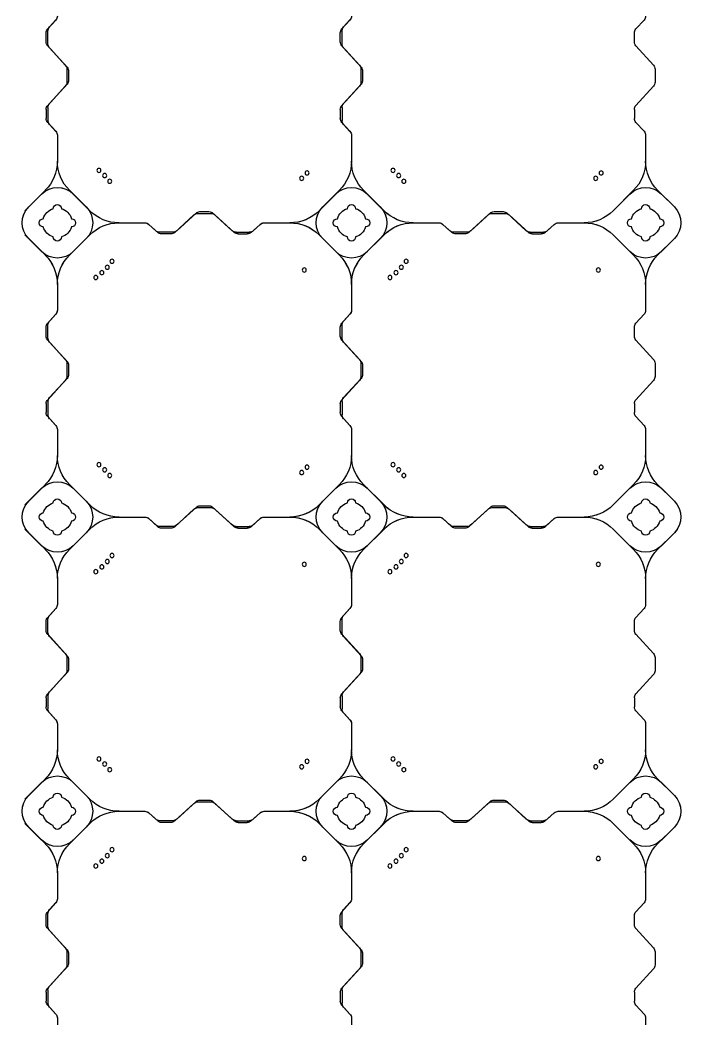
# Model space of a CAD drawing. Header units: millimetres. Extents: x -1612139 to -1260738, y 1141106 to 1536160.
# Drawn here: x -1325991 to -1324864, y 1185225 to 1186921 of the extents above; entities that cross this region are included whole.
import ezdxf

# ---------------------------------------------------------------- set-up
doc = ezdxf.new("R2010")
doc.units = ezdxf.units.MM
doc.header["$LTSCALE"] = 10
doc.layers.get('0').update_dxf_attribs({"linetype": 'CONTINUOUS'})
doc.layers.add('W-FLOAT_BOWL浮筒', color=253, linetype='CONTINUOUS')

# ---------------------------------------------------------------- blocks, each defined once
blk = doc.blocks.new('蓝色')
at = {"layer": 'W-FLOAT_BOWL浮筒', "color": 5}
for p, q in [((20006.3, -148.4), (20006.3, -104.2)), ((20506.3, -148.4), (20506.3, -104.2)), ((21006.3, -148.4), (21006.3, -104.2)), ((19989.9, -170.3), (20003.7, -155.1)), ((19992.9, -166.8), (20003.7, -154.9)), ((20489.9, -170.3), (20503.7, -155.1)), ((20492.9, -166.8), (20503.7, -154.9)), ((20989.9, -170.3), (21003.7, -155.1)), ((19987.3, -192.3), (19987.3, -177)), ((19990.3, -195.8), (19990.3, -173.5)), ((20487.3, -192.3), (20487.3, -177)), ((20490.3, -195.8), (20490.3, -173.5)), ((20987.3, -192.3), (20987.3, -177)), ((19989.9, -199), (20019.7, -231.8)), ((19992.9, -202.5), (20022.7, -235.3)), ((20489.9, -199), (20519.7, -231.8)), ((20492.9, -202.5), (20522.7, -235.3)), ((20989.9, -199), (21019.7, -231.8)), ((20022.3, -260.8), (20022.3, -238.5)), ((20025.3, -257.3), (20025.3, -242)), ((20522.3, -260.8), (20522.3, -238.5)), ((20525.3, -257.3), (20525.3, -242)), ((21022.3, -260.8), (21022.3, -238.5)), ((19989.9, -300.3), (20019.7, -267.5)), ((19992.9, -296.8), (20022.7, -264)), ((20489.9, -300.3), (20519.7, -267.5)), ((20492.9, -296.8), (20522.7, -264)), ((20989.9, -300.3), (21019.7, -267.5)), ((19990.3, -303.5), (19990.3, -325.8)), ((20490.3, -303.5), (20490.3, -325.8)), ((19987.3, -307), (19987.3, -322.3)), ((20487.3, -307), (20487.3, -322.3)), ((20987.3, -307), (20987.3, -322.3)), ((19989.9, -329), (20003.7, -344.2)), ((19992.9, -332.5), (20003.7, -344.4)), ((20489.9, -329), (20503.7, -344.2)), ((20492.9, -332.5), (20503.7, -344.4)), ((20989.9, -329), (21003.7, -344.2)), ((20006.3, -394.9), (20006.3, -350.9)), ((20006.3, -394.9), (20006.3, -351.1)), ((20506.3, -394.9), (20506.3, -350.9)), ((20506.3, -394.9), (20506.3, -351.1)), ((21006.3, -394.9), (21006.3, -350.9)), ((19951.1, -479.1), (19985.8, -444.4)), ((19979.5, -450.8), (19951.2, -479.1)), ((19957.5, -472.8), (19985.8, -444.5)), ((19957.5, -472.7), (19979.4, -450.8)), ((20061.6, -479.1), (20026.8, -444.4)), ((20055.2, -472.8), (20026.8, -444.5)), ((20033.2, -450.8), (20055.2, -472.7)), ((20033.2, -450.8), (20061.5, -479.1)), ((20451.1, -479.1), (20485.8, -444.4)), ((20479.5, -450.8), (20451.2, -479.1)), ((20457.5, -472.8), (20485.8, -444.5)), ((20457.5, -472.7), (20479.4, -450.8)), ((20561.6, -479.1), (20526.8, -444.4)), ((20555.2, -472.8), (20526.8, -444.5)), ((20533.2, -450.8), (20555.2, -472.7)), ((20533.2, -450.8), (20561.5, -479.1)), ((20951.1, -479.1), (20985.8, -444.4)), ((20979.5, -450.8), (20951.2, -479.1)), ((21055.2, -472.8), (21026.8, -444.5)), ((21033.2, -450.8), (21055.2, -472.7)), ((20173.5, -486.2), (20161.6, -497)), ((20177, -483.2), (20161.8, -497)), ((20202.5, -483.6), (20180.2, -483.6)), ((20199, -480.6), (20183.7, -480.6)), ((20205.7, -483.2), (20238.5, -513)), ((20209.2, -486.2), (20242, -516)), ((20303.5, -486.2), (20270.7, -516)), ((20307, -483.2), (20274.2, -513)), ((20310.2, -483.6), (20332.5, -483.6)), ((20313.7, -480.6), (20329, -480.6)), ((20335.7, -483.2), (20350.9, -497)), ((20339.2, -486.2), (20351.1, -497)), ((20673.5, -486.2), (20661.6, -497)), ((20677, -483.2), (20661.8, -497)), ((20702.5, -483.6), (20680.2, -483.6)), ((20699, -480.6), (20683.7, -480.6)), ((20705.7, -483.2), (20738.5, -513)), ((20709.2, -486.2), (20742, -516)), ((20803.5, -486.2), (20770.7, -516)), ((20807, -483.2), (20774.2, -513)), ((20810.2, -483.6), (20832.5, -483.6)), ((20813.7, -480.6), (20829, -480.6)), ((20835.7, -483.2), (20850.9, -497)), ((20839.2, -486.2), (20851.1, -497)), ((20110.9, -499.6), (20155.1, -499.6)), ((20110.9, -499.6), (20154.9, -499.6)), ((20357.6, -499.6), (20401.6, -499.6)), ((20357.8, -499.6), (20401.6, -499.6)), ((20610.9, -499.6), (20655.1, -499.6)), ((20610.9, -499.6), (20654.9, -499.6)), ((20857.6, -499.6), (20901.6, -499.6)), ((20857.8, -499.6), (20901.6, -499.6)), ((19985.8, -554.9), (19951.1, -520.1)), ((19979.5, -548.4), (19951.2, -520.1)), ((20026.8, -554.9), (20061.6, -520.1)), ((20033.2, -548.4), (20061.5, -520.1)), ((20245.2, -515.6), (20267.5, -515.6)), ((20248.7, -518.6), (20264, -518.6)), ((20485.8, -554.9), (20451.1, -520.1)), ((20479.5, -548.4), (20451.2, -520.1)), ((20526.8, -554.9), (20561.6, -520.1)), ((20533.2, -548.4), (20561.5, -520.1)), ((20745.2, -515.6), (20767.5, -515.6)), ((20748.7, -518.6), (20764, -518.6)), ((20985.8, -554.9), (20951.1, -520.1)), ((20979.5, -548.4), (20951.2, -520.1)), ((19979.4, -548.4), (19957.5, -526.5)), ((19957.5, -526.5), (19985.8, -554.8)), ((20055.2, -526.5), (20026.8, -554.8)), ((20055.2, -526.5), (20033.2, -548.4)), ((20479.4, -548.4), (20457.5, -526.5)), ((20457.5, -526.5), (20485.8, -554.8)), ((20555.2, -526.5), (20526.8, -554.8)), ((20555.2, -526.5), (20533.2, -548.4)), ((21055.2, -526.5), (21026.8, -554.8)), ((21055.2, -526.5), (21033.2, -548.4)), ((20006.3, -648.4), (20006.3, -604.2)), ((20006.3, -648.2), (20006.3, -604.2)), ((20506.3, -648.4), (20506.3, -604.2)), ((20506.3, -648.2), (20506.3, -604.2)), ((21006.3, -648.4), (21006.3, -604.2)), ((19989.9, -670.3), (20003.7, -655.1)), ((19992.9, -666.8), (20003.7, -654.9)), ((20489.9, -670.3), (20503.7, -655.1)), ((20492.9, -666.8), (20503.7, -654.9)), ((20989.9, -670.3), (21003.7, -655.1)), ((19987.3, -692.3), (19987.3, -677)), ((19990.3, -695.8), (19990.3, -673.5)), ((20487.3, -692.3), (20487.3, -677)), ((20490.3, -695.8), (20490.3, -673.5)), ((20987.3, -692.3), (20987.3, -677)), ((19989.9, -699), (20019.7, -731.8)), ((19992.9, -702.5), (20022.7, -735.3)), ((20489.9, -699), (20519.7, -731.8)), ((20492.9, -702.5), (20522.7, -735.3)), ((20989.9, -699), (21019.7, -731.8)), ((20022.3, -760.8), (20022.3, -738.5)), ((20025.3, -757.3), (20025.3, -742)), ((20522.3, -760.8), (20522.3, -738.5)), ((20525.3, -757.3), (20525.3, -742)), ((21022.3, -760.8), (21022.3, -738.5)), ((19989.9, -800.3), (20019.7, -767.5)), ((19992.9, -796.8), (20022.7, -764)), ((20489.9, -800.3), (20519.7, -767.5)), ((20492.9, -796.8), (20522.7, -764)), ((20989.9, -800.3), (21019.7, -767.5)), ((19987.3, -807), (19987.3, -822.3)), ((19990.3, -803.5), (19990.3, -825.8)), ((20487.3, -807), (20487.3, -822.3)), ((20490.3, -803.5), (20490.3, -825.8)), ((20987.3, -807), (20987.3, -822.3)), ((19989.9, -829), (20003.7, -844.2)), ((20489.9, -829), (20503.7, -844.2)), ((20989.9, -829), (21003.7, -844.2)), ((19992.9, -832.5), (20003.7, -844.4)), ((20492.9, -832.5), (20503.7, -844.4)), ((20006.3, -894.9), (20006.3, -850.9)), ((20006.3, -894.9), (20006.3, -851.1)), ((20506.3, -894.9), (20506.3, -850.9)), ((20506.3, -894.9), (20506.3, -851.1)), ((21006.3, -894.9), (21006.3, -850.9)), ((19951.1, -979.1), (19985.8, -944.4)), ((19957.5, -972.8), (19985.8, -944.5)), ((20061.6, -979.1), (20026.8, -944.4)), ((20055.2, -972.8), (20026.8, -944.5)), ((20451.1, -979.1), (20485.8, -944.4)), ((20457.5, -972.8), (20485.8, -944.5)), ((20561.6, -979.1), (20526.8, -944.4)), ((20555.2, -972.8), (20526.8, -944.5)), ((20951.1, -979.1), (20985.8, -944.4)), ((21055.2, -972.8), (21026.8, -944.5)), ((19979.5, -950.8), (19951.2, -979.1)), ((19957.5, -972.7), (19979.4, -950.8)), ((20033.2, -950.8), (20055.2, -972.7)), ((20033.2, -950.8), (20061.5, -979.1)), ((20479.5, -950.8), (20451.2, -979.1)), ((20457.5, -972.7), (20479.4, -950.8)), ((20533.2, -950.8), (20555.2, -972.7)), ((20533.2, -950.8), (20561.5, -979.1)), ((20979.5, -950.8), (20951.2, -979.1)), ((21033.2, -950.8), (21055.2, -972.7)), ((20177, -983.2), (20161.8, -997)), ((20202.5, -983.6), (20180.2, -983.6)), ((20199, -980.6), (20183.7, -980.6)), ((20205.7, -983.2), (20238.5, -1013)), ((20307, -983.2), (20274.2, -1013)), ((20310.2, -983.6), (20332.5, -983.6)), ((20313.7, -980.6), (20329, -980.6)), ((20335.7, -983.2), (20350.9, -997)), ((20677, -983.2), (20661.8, -997)), ((20702.5, -983.6), (20680.2, -983.6)), ((20699, -980.6), (20683.7, -980.6)), ((20705.7, -983.2), (20738.5, -1013)), ((20807, -983.2), (20774.2, -1013)), ((20810.2, -983.6), (20832.5, -983.6)), ((20813.7, -980.6), (20829, -980.6)), ((20835.7, -983.2), (20850.9, -997)), ((20110.9, -999.6), (20155.1, -999.6)), ((20110.9, -999.6), (20154.9, -999.6)), ((20173.5, -986.2), (20161.6, -997)), ((20209.2, -986.2), (20242, -1016)), ((20303.5, -986.2), (20270.7, -1016)), ((20339.2, -986.2), (20351.1, -997)), ((20357.6, -999.6), (20401.6, -999.6)), ((20357.8, -999.6), (20401.6, -999.6)), ((20610.9, -999.6), (20655.1, -999.6)), ((20610.9, -999.6), (20654.9, -999.6)), ((20673.5, -986.2), (20661.6, -997)), ((20709.2, -986.2), (20742, -1016)), ((20803.5, -986.2), (20770.7, -1016)), ((20839.2, -986.2), (20851.1, -997)), ((20857.6, -999.6), (20901.6, -999.6)), ((20857.8, -999.6), (20901.6, -999.6)), ((20245.2, -1015.6), (20267.5, -1015.6)), ((20745.2, -1015.6), (20767.5, -1015.6)), ((19985.8, -1054.9), (19951.1, -1020.1)), ((19979.5, -1048.4), (19951.2, -1020.1)), ((19979.4, -1048.4), (19957.5, -1026.5)), ((19957.5, -1026.5), (19985.8, -1054.8)), ((20026.8, -1054.9), (20061.6, -1020.1)), ((20055.2, -1026.5), (20026.8, -1054.8)), ((20033.2, -1048.4), (20061.5, -1020.1)), ((20055.2, -1026.5), (20033.2, -1048.4)), ((20248.7, -1018.6), (20264, -1018.6)), ((20485.8, -1054.9), (20451.1, -1020.1)), ((20479.5, -1048.4), (20451.2, -1020.1)), ((20479.4, -1048.4), (20457.5, -1026.5)), ((20457.5, -1026.5), (20485.8, -1054.8)), ((20526.8, -1054.9), (20561.6, -1020.1)), ((20555.2, -1026.5), (20526.8, -1054.8)), ((20533.2, -1048.4), (20561.5, -1020.1)), ((20555.2, -1026.5), (20533.2, -1048.4)), ((20748.7, -1018.6), (20764, -1018.6)), ((20985.8, -1054.9), (20951.1, -1020.1)), ((20979.5, -1048.4), (20951.2, -1020.1)), ((21055.2, -1026.5), (21026.8, -1054.8)), ((21055.2, -1026.5), (21033.2, -1048.4)), ((20006.3, -1148.4), (20006.3, -1104.2)), ((20006.3, -1148.2), (20006.3, -1104.2)), ((20506.3, -1148.4), (20506.3, -1104.2)), ((20506.3, -1148.2), (20506.3, -1104.2)), ((21006.3, -1148.4), (21006.3, -1104.2)), ((19989.9, -1170.3), (20003.7, -1155.1)), ((19992.9, -1166.8), (20003.7, -1154.9)), ((20489.9, -1170.3), (20503.7, -1155.1)), ((20492.9, -1166.8), (20503.7, -1154.9)), ((20989.9, -1170.3), (21003.7, -1155.1)), ((19987.3, -1192.3), (19987.3, -1177)), ((19990.3, -1195.8), (19990.3, -1173.5)), ((20487.3, -1192.3), (20487.3, -1177)), ((20490.3, -1195.8), (20490.3, -1173.5)), ((20987.3, -1192.3), (20987.3, -1177)), ((19989.9, -1199), (20019.7, -1231.8)), ((19992.9, -1202.5), (20022.7, -1235.3)), ((20489.9, -1199), (20519.7, -1231.8)), ((20492.9, -1202.5), (20522.7, -1235.3)), ((20989.9, -1199), (21019.7, -1231.8)), ((20022.3, -1260.8), (20022.3, -1238.5)), ((20025.3, -1257.3), (20025.3, -1242)), ((20522.3, -1260.8), (20522.3, -1238.5)), ((20525.3, -1257.3), (20525.3, -1242)), ((21022.3, -1260.8), (21022.3, -1238.5)), ((19989.9, -1300.3), (20019.7, -1267.5)), ((19992.9, -1296.8), (20022.7, -1264)), ((20489.9, -1300.3), (20519.7, -1267.5)), ((20492.9, -1296.8), (20522.7, -1264)), ((20989.9, -1300.3), (21019.7, -1267.5)), ((19990.3, -1303.5), (19990.3, -1325.8)), ((20490.3, -1303.5), (20490.3, -1325.8)), ((19987.3, -1307), (19987.3, -1322.3)), ((20487.3, -1307), (20487.3, -1322.3)), ((20987.3, -1307), (20987.3, -1322.3)), ((19989.9, -1329), (20003.7, -1344.2)), ((19992.9, -1332.5), (20003.7, -1344.4)), ((20489.9, -1329), (20503.7, -1344.2)), ((20492.9, -1332.5), (20503.7, -1344.4)), ((20989.9, -1329), (21003.7, -1344.2)), ((20006.3, -1394.9), (20006.3, -1350.9)), ((20006.3, -1394.9), (20006.3, -1351.1)), ((20506.3, -1394.9), (20506.3, -1350.9)), ((20506.3, -1394.9), (20506.3, -1351.1)), ((21006.3, -1394.9), (21006.3, -1350.9)), ((19951.1, -1479.1), (19985.8, -1444.4)), ((19979.5, -1450.8), (19951.2, -1479.1)), ((19957.5, -1472.8), (19985.8, -1444.5)), ((19957.5, -1472.7), (19979.4, -1450.8)), ((20061.6, -1479.1), (20026.8, -1444.4)), ((20055.2, -1472.8), (20026.8, -1444.5)), ((20033.2, -1450.8), (20055.2, -1472.7)), ((20033.2, -1450.8), (20061.5, -1479.1)), ((20451.1, -1479.1), (20485.8, -1444.4)), ((20479.5, -1450.8), (20451.2, -1479.1)), ((20457.5, -1472.8), (20485.8, -1444.5)), ((20457.5, -1472.7), (20479.4, -1450.8)), ((20561.6, -1479.1), (20526.8, -1444.4)), ((20555.2, -1472.8), (20526.8, -1444.5)), ((20533.2, -1450.8), (20555.2, -1472.7)), ((20533.2, -1450.8), (20561.5, -1479.1)), ((20951.1, -1479.1), (20985.8, -1444.4)), ((20979.5, -1450.8), (20951.2, -1479.1)), ((21055.2, -1472.8), (21026.8, -1444.5)), ((21033.2, -1450.8), (21055.2, -1472.7)), ((20173.5, -1486.2), (20161.6, -1497)), ((20177, -1483.2), (20161.8, -1497)), ((20202.5, -1483.6), (20180.2, -1483.6)), ((20199, -1480.6), (20183.7, -1480.6)), ((20205.7, -1483.2), (20238.5, -1513)), ((20209.2, -1486.2), (20242, -1516)), ((20303.5, -1486.2), (20270.7, -1516)), ((20307, -1483.2), (20274.2, -1513)), ((20310.2, -1483.6), (20332.5, -1483.6)), ((20313.7, -1480.6), (20329, -1480.6)), ((20335.7, -1483.2), (20350.9, -1497)), ((20339.2, -1486.2), (20351.1, -1497)), ((20673.5, -1486.2), (20661.6, -1497)), ((20677, -1483.2), (20661.8, -1497)), ((20702.5, -1483.6), (20680.2, -1483.6)), ((20699, -1480.6), (20683.7, -1480.6)), ((20705.7, -1483.2), (20738.5, -1513)), ((20709.2, -1486.2), (20742, -1516)), ((20803.5, -1486.2), (20770.7, -1516)), ((20807, -1483.2), (20774.2, -1513)), ((20810.2, -1483.6), (20832.5, -1483.6)), ((20813.7, -1480.6), (20829, -1480.6)), ((20835.7, -1483.2), (20850.9, -1497)), ((20839.2, -1486.2), (20851.1, -1497)), ((20110.9, -1499.6), (20155.1, -1499.6)), ((20110.9, -1499.6), (20154.9, -1499.6)), ((20357.6, -1499.6), (20401.6, -1499.6)), ((20357.8, -1499.6), (20401.6, -1499.6)), ((20610.9, -1499.6), (20655.1, -1499.6)), ((20610.9, -1499.6), (20654.9, -1499.6)), ((20857.6, -1499.6), (20901.6, -1499.6)), ((20857.8, -1499.6), (20901.6, -1499.6)), ((19985.8, -1554.9), (19951.1, -1520.1)), ((19979.5, -1548.4), (19951.2, -1520.1)), ((20026.8, -1554.9), (20061.6, -1520.1)), ((20033.2, -1548.4), (20061.5, -1520.1)), ((20245.2, -1515.6), (20267.5, -1515.6)), ((20248.7, -1518.6), (20264, -1518.6)), ((20485.8, -1554.9), (20451.1, -1520.1)), ((20479.5, -1548.4), (20451.2, -1520.1)), ((20526.8, -1554.9), (20561.6, -1520.1)), ((20533.2, -1548.4), (20561.5, -1520.1)), ((20745.2, -1515.6), (20767.5, -1515.6)), ((20748.7, -1518.6), (20764, -1518.6)), ((20985.8, -1554.9), (20951.1, -1520.1)), ((20979.5, -1548.4), (20951.2, -1520.1)), ((19979.4, -1548.4), (19957.5, -1526.5)), ((19957.5, -1526.5), (19985.8, -1554.8)), ((20055.2, -1526.5), (20026.8, -1554.8)), ((20055.2, -1526.5), (20033.2, -1548.4)), ((20479.4, -1548.4), (20457.5, -1526.5)), ((20457.5, -1526.5), (20485.8, -1554.8)), ((20555.2, -1526.5), (20526.8, -1554.8)), ((20555.2, -1526.5), (20533.2, -1548.4)), ((21055.2, -1526.5), (21026.8, -1554.8)), ((21055.2, -1526.5), (21033.2, -1548.4)), ((20006.3, -1648.4), (20006.3, -1604.2)), ((20006.3, -1648.2), (20006.3, -1604.2)), ((20506.3, -1648.4), (20506.3, -1604.2)), ((20506.3, -1648.2), (20506.3, -1604.2)), ((21006.3, -1648.4), (21006.3, -1604.2)), ((19989.9, -1670.3), (20003.7, -1655.1)), ((19992.9, -1666.8), (20003.7, -1654.9)), ((20489.9, -1670.3), (20503.7, -1655.1)), ((20492.9, -1666.8), (20503.7, -1654.9)), ((20989.9, -1670.3), (21003.7, -1655.1)), ((19987.3, -1692.3), (19987.3, -1677)), ((19990.3, -1695.8), (19990.3, -1673.5)), ((20487.3, -1692.3), (20487.3, -1677)), ((20490.3, -1695.8), (20490.3, -1673.5)), ((20987.3, -1692.3), (20987.3, -1677)), ((19989.9, -1699), (20019.7, -1731.8)), ((19992.9, -1702.5), (20022.7, -1735.3)), ((20489.9, -1699), (20519.7, -1731.8)), ((20492.9, -1702.5), (20522.7, -1735.3)), ((20989.9, -1699), (21019.7, -1731.8)), ((20022.3, -1760.8), (20022.3, -1738.5)), ((20025.3, -1757.3), (20025.3, -1742)), ((20522.3, -1760.8), (20522.3, -1738.5)), ((20525.3, -1757.3), (20525.3, -1742)), ((21022.3, -1760.8), (21022.3, -1738.5)), ((19989.9, -1800.3), (20019.7, -1767.5)), ((19992.9, -1796.8), (20022.7, -1764)), ((20489.9, -1800.3), (20519.7, -1767.5)), ((20492.9, -1796.8), (20522.7, -1764)), ((20989.9, -1800.3), (21019.7, -1767.5)), ((19987.3, -1807), (19987.3, -1822.3)), ((19990.3, -1803.5), (19990.3, -1825.8)), ((20487.3, -1807), (20487.3, -1822.3)), ((20490.3, -1803.5), (20490.3, -1825.8)), ((20987.3, -1807), (20987.3, -1822.3)), ((19989.9, -1829), (20003.7, -1844.2)), ((20489.9, -1829), (20503.7, -1844.2)), ((20989.9, -1829), (21003.7, -1844.2)), ((19992.9, -1832.5), (20003.7, -1844.4)), ((20492.9, -1832.5), (20503.7, -1844.4))]:
    blk.add_line(p, q, dxfattribs=at)
for centre in [(20071.6, -406.7), (20571.6, -406.7), (20081.9, -414.9), (20091.1, -424.1), (20426, -419.3), (20581.9, -414.9), (20591.1, -424.1), (20926, -419.3), (20099.2, -434.3), (20599.2, -434.3), (20086.6, -579.9), (20095.3, -570.2), (20421.6, -575.2), (20586.6, -579.9), (20595.3, -570.2), (20921.6, -575.2), (20076.9, -588.6), (20430.8, -584.4), (20576.9, -588.6), (20930.8, -584.4), (20071.6, -906.7), (20081.9, -914.9), (20426, -919.3), (20571.6, -906.7), (20581.9, -914.9), (20926, -919.3), (20091.1, -924.1), (20099.2, -934.3), (20591.1, -924.1), (20599.2, -934.3), (20095.3, -1070.2), (20595.3, -1070.2), (20076.9, -1088.6), (20086.6, -1079.9), (20421.6, -1075.2), (20430.8, -1084.4), (20576.9, -1088.6), (20586.6, -1079.9), (20921.6, -1075.2), (20930.8, -1084.4), (20071.6, -1406.7), (20571.6, -1406.7), (20081.9, -1414.9), (20091.1, -1424.1), (20426, -1419.3), (20581.9, -1414.9), (20591.1, -1424.1), (20926, -1419.3), (20099.2, -1434.3), (20599.2, -1434.3), (20086.6, -1579.9), (20095.3, -1570.2), (20421.6, -1575.2), (20586.6, -1579.9), (20595.3, -1570.2), (20921.6, -1575.2), (20076.9, -1588.6), (20430.8, -1584.4), (20576.9, -1588.6), (20930.8, -1584.4)]:
    blk.add_circle(centre, 3.5, dxfattribs=at)
for centre, radius, start, end in [((19996.3, -148.2), 10, 317.7263, 0), ((19996.3, -148.4), 10, 317.7263, 0), ((20496.3, -148.2), 10, 317.7263, 0), ((20496.3, -148.4), 10, 317.7263, 0), ((20996.3, -148.4), 10, 317.7263, 0), ((20000.3, -173.5), 10, 137.7263, 180), ((20500.3, -173.5), 10, 137.7263, 180), ((19997.3, -177), 10, 137.7263, 180), ((20497.3, -177), 10, 137.7263, 180), ((20997.3, -177), 10, 137.7263, 180), ((19997.3, -192.3), 10, 180, 222.2737), ((20000.3, -195.8), 10, 180, 222.2737), ((20497.3, -192.3), 10, 180, 222.2737), ((20500.3, -195.8), 10, 180, 222.2737), ((20997.3, -192.3), 10, 180, 222.2737), ((20012.3, -238.5), 10, 0, 42.2737), ((20015.3, -242), 10, 0, 42.2737), ((20512.3, -238.5), 10, 0, 42.2737), ((20515.3, -242), 10, 0, 42.2737), ((21012.3, -238.5), 10, 0, 42.2737), ((20012.3, -260.8), 10, 317.7263, 0), ((20015.3, -257.3), 10, 317.7263, 0), ((20512.3, -260.8), 10, 317.7263, 0), ((20515.3, -257.3), 10, 317.7263, 0), ((21012.3, -260.8), 10, 317.7263, 0), ((19997.3, -307), 10, 137.7263, 180), ((20000.3, -303.5), 10, 137.7263, 180), ((20497.3, -307), 10, 137.7263, 180), ((20500.3, -303.5), 10, 137.7263, 180), ((20997.3, -307), 10, 137.7263, 180), ((19997.3, -322.3), 10, 180, 222.2737), ((20000.3, -325.8), 10, 180, 222.2737), ((20497.3, -322.3), 10, 180, 222.2737), ((20500.3, -325.8), 10, 180, 222.2737), ((20997.3, -322.3), 10, 180, 222.2737), ((19996.3, -350.9), 10, 0, 42.2737), ((19996.3, -351.1), 10, 0, 42.2737), ((20496.3, -350.9), 10, 0, 42.2737), ((20496.3, -351.1), 10, 0, 42.2737), ((20996.3, -350.9), 10, 0, 42.2737), ((19936.3, -394.9), 70, 315, 0), ((19936.3, -395), 70, 315, 0), ((20076.3, -394.9), 70, 180, 225), ((20076.3, -395), 70, 180, 225), ((20436.3, -394.9), 70, 315, 0), ((20436.3, -395), 70, 315, 0), ((20576.3, -394.9), 70, 180, 225), ((20576.3, -395), 70, 180, 225), ((20936.3, -394.9), 70, 315, 0), ((21076.3, -395), 70, 180, 225), ((20006.3, -477.7), 38, 45, 135), ((20006.4, -477.7), 38, 45, 135), ((20506.3, -477.7), 38, 45, 135), ((20506.4, -477.7), 38, 45, 135), ((21006.4, -477.7), 38, 45, 135), ((19984.4, -499.6), 38, 135, 225), ((19984.4, -499.7), 38, 135, 225), ((20006.3, -475.6), 7, 0, 180), ((20006.3, -475.6), 7, 0, 180), ((20006.3, -475.6), 7, 0, 180), ((20006.3, -475.6), 7, 0, 180), ((20028.3, -499.6), 38, 315, 45), ((20028.3, -499.7), 38, 315, 45), ((20484.4, -499.6), 38, 135, 225), ((20484.4, -499.7), 38, 135, 225), ((20506.3, -475.6), 7, 0, 180), ((20506.3, -475.6), 7, 0, 180), ((20506.3, -475.6), 7, 0, 180), ((20506.3, -475.6), 7, 0, 180), ((20528.3, -499.6), 38, 315, 45), ((20528.3, -499.7), 38, 315, 45), ((21006.3, -475.6), 7, 0, 180), ((21006.3, -475.6), 7, 0, 180), ((21028.3, -499.6), 38, 315, 45), ((21028.3, -499.7), 38, 315, 45), ((20006.3, -499.6), 25, 106.2602, 163.7398), ((20006.3, -499.6), 25, 106.2602, 163.7398), ((20006.3, -499.6), 25, 106.2602, 163.7398), ((20006.3, -499.6), 25, 106.2602, 163.7398), ((20006.3, -499.6), 25, 16.2602, 73.7398), ((20006.3, -499.6), 25, 16.2602, 73.7398), ((20006.3, -499.6), 25, 16.2602, 73.7398), ((20006.3, -499.6), 25, 16.2602, 73.7398), ((20111, -429.6), 70, 225, 270), ((20111.1, -429.6), 70, 225, 270), ((20180.2, -493.6), 10, 90, 132.2737), ((20183.7, -490.6), 10, 90, 132.2737), ((20199, -490.6), 10, 47.7263, 90), ((20202.5, -493.6), 10, 47.7263, 90), ((20310.2, -493.6), 10, 90, 132.2737), ((20313.7, -490.6), 10, 90, 132.2737), ((20329, -490.6), 10, 47.7263, 90), ((20332.5, -493.6), 10, 47.7263, 90), ((20401.6, -429.6), 70, 270, 315), ((20401.7, -429.6), 70, 270, 315), ((20506.3, -499.6), 25, 106.2602, 163.7398), ((20506.3, -499.6), 25, 106.2602, 163.7398), ((20506.3, -499.6), 25, 106.2602, 163.7398), ((20506.3, -499.6), 25, 106.2602, 163.7398), ((20506.3, -499.6), 25, 16.2602, 73.7398), ((20506.3, -499.6), 25, 16.2602, 73.7398), ((20506.3, -499.6), 25, 16.2602, 73.7398), ((20506.3, -499.6), 25, 16.2602, 73.7398), ((20611, -429.6), 70, 225, 270), ((20611.1, -429.6), 70, 225, 270), ((20680.2, -493.6), 10, 90, 132.2737), ((20683.7, -490.6), 10, 90, 132.2737), ((20699, -490.6), 10, 47.7263, 90), ((20702.5, -493.6), 10, 47.7263, 90), ((20810.2, -493.6), 10, 90, 132.2737), ((20813.7, -490.6), 10, 90, 132.2737), ((20829, -490.6), 10, 47.7263, 90), ((20832.5, -493.6), 10, 47.7263, 90), ((20901.6, -429.6), 70, 270, 315), ((20901.7, -429.6), 70, 270, 315), ((21006.3, -499.6), 25, 106.2602, 163.7398), ((21006.3, -499.6), 25, 106.2602, 163.7398), ((21006.3, -499.6), 25, 16.2602, 73.7398), ((21006.3, -499.6), 25, 16.2602, 73.7398), ((19982.3, -499.6), 7, 90, 270), ((19982.3, -499.6), 7, 90, 270), ((19982.3, -499.6), 7, 90, 270), ((19982.3, -499.6), 7, 90, 270), ((20006.3, -499.6), 25, 196.2602, 253.7398), ((20006.3, -499.6), 25, 196.2602, 253.7398), ((20006.3, -499.6), 25, 196.2602, 253.7398), ((20006.3, -499.6), 25, 196.2602, 253.7398), ((20006.3, -499.6), 25, 286.2602, 343.7398), ((20006.3, -499.6), 25, 286.2602, 343.7398), ((20006.3, -499.6), 25, 286.2602, 343.7398), ((20006.3, -499.6), 25, 286.2602, 343.7398), ((20030.3, -499.6), 7, 270, 90), ((20030.3, -499.6), 7, 270, 90), ((20030.3, -499.6), 7, 270, 90), ((20030.3, -499.6), 7, 270, 90), ((20111, -569.6), 70, 90, 135), ((20111.1, -569.6), 70, 90, 135), ((20154.9, -489.6), 10, 270, 312.2737), ((20155.1, -489.6), 10, 270, 312.2737), ((20357.6, -489.6), 10, 227.7263, 270), ((20357.8, -489.6), 10, 227.7263, 270), ((20401.6, -569.6), 70, 45, 90), ((20401.7, -569.6), 70, 45, 90), ((20482.3, -499.6), 7, 90, 270), ((20482.3, -499.6), 7, 90, 270), ((20482.3, -499.6), 7, 90, 270), ((20482.3, -499.6), 7, 90, 270), ((20506.3, -499.6), 25, 196.2602, 253.7398), ((20506.3, -499.6), 25, 196.2602, 253.7398), ((20506.3, -499.6), 25, 196.2602, 253.7398), ((20506.3, -499.6), 25, 196.2602, 253.7398), ((20506.3, -499.6), 25, 286.2602, 343.7398), ((20506.3, -499.6), 25, 286.2602, 343.7398), ((20506.3, -499.6), 25, 286.2602, 343.7398), ((20506.3, -499.6), 25, 286.2602, 343.7398), ((20530.3, -499.6), 7, 270, 90), ((20530.3, -499.6), 7, 270, 90), ((20530.3, -499.6), 7, 270, 90), ((20530.3, -499.6), 7, 270, 90), ((20611, -569.6), 70, 90, 135), ((20611.1, -569.6), 70, 90, 135), ((20654.9, -489.6), 10, 270, 312.2737), ((20655.1, -489.6), 10, 270, 312.2737), ((20857.6, -489.6), 10, 227.7263, 270), ((20857.8, -489.6), 10, 227.7263, 270), ((20901.6, -569.6), 70, 45, 90), ((20901.7, -569.6), 70, 45, 90), ((20982.3, -499.6), 7, 90, 270), ((20982.3, -499.6), 7, 90, 270), ((21006.3, -499.6), 25, 196.2602, 253.7398), ((21006.3, -499.6), 25, 196.2602, 253.7398), ((21006.3, -499.6), 25, 286.2602, 343.7398), ((21006.3, -499.6), 25, 286.2602, 343.7398), ((21030.3, -499.6), 7, 270, 90), ((21030.3, -499.6), 7, 270, 90), ((20006.3, -523.6), 7, 180, 0), ((20006.3, -523.6), 7, 180, 0), ((20006.3, -523.6), 7, 180, 0), ((20006.3, -523.6), 7, 180, 0), ((20245.2, -505.6), 10, 227.7263, 270), ((20248.7, -508.6), 10, 227.7263, 270), ((20264, -508.6), 10, 270, 312.2737), ((20267.5, -505.6), 10, 270, 312.2737), ((20506.3, -523.6), 7, 180, 0), ((20506.3, -523.6), 7, 180, 0), ((20506.3, -523.6), 7, 180, 0), ((20506.3, -523.6), 7, 180, 0), ((20745.2, -505.6), 10, 227.7263, 270), ((20748.7, -508.6), 10, 227.7263, 270), ((20764, -508.6), 10, 270, 312.2737), ((20767.5, -505.6), 10, 270, 312.2737), ((21006.3, -523.6), 7, 180, 0), ((21006.3, -523.6), 7, 180, 0), ((20006.3, -521.6), 38, 225, 315), ((20006.4, -521.6), 38, 225, 315), ((19936.3, -604.3), 70, 0, 45), ((19936.3, -604.3), 70, 0, 45), ((20076.3, -604.3), 70, 135, 180), ((20076.3, -604.3), 70, 135, 180), ((20506.3, -521.6), 38, 225, 315), ((20506.4, -521.6), 38, 225, 315), ((20436.3, -604.3), 70, 0, 45), ((20436.3, -604.3), 70, 0, 45), ((20576.3, -604.3), 70, 135, 180), ((20576.3, -604.3), 70, 135, 180), ((21006.4, -521.6), 38, 225, 315), ((20936.3, -604.3), 70, 0, 45), ((21076.3, -604.3), 70, 135, 180), ((19996.3, -648.2), 10, 317.7263, 0), ((19996.3, -648.4), 10, 317.7263, 0), ((20496.3, -648.2), 10, 317.7263, 0), ((20496.3, -648.4), 10, 317.7263, 0), ((20996.3, -648.4), 10, 317.7263, 0), ((19997.3, -677), 10, 137.7263, 180), ((20000.3, -673.5), 10, 137.7263, 180), ((20497.3, -677), 10, 137.7263, 180), ((20500.3, -673.5), 10, 137.7263, 180), ((20997.3, -677), 10, 137.7263, 180), ((19997.3, -692.3), 10, 180, 222.2737), ((20497.3, -692.3), 10, 180, 222.2737), ((20997.3, -692.3), 10, 180, 222.2737), ((20000.3, -695.8), 10, 180, 222.2737), ((20500.3, -695.8), 10, 180, 222.2737), ((20012.3, -738.5), 10, 0, 42.2737), ((20015.3, -742), 10, 0, 42.2737), ((20512.3, -738.5), 10, 0, 42.2737), ((20515.3, -742), 10, 0, 42.2737), ((21012.3, -738.5), 10, 0, 42.2737), ((20012.3, -760.8), 10, 317.7263, 0), ((20015.3, -757.3), 10, 317.7263, 0), ((20512.3, -760.8), 10, 317.7263, 0), ((20515.3, -757.3), 10, 317.7263, 0), ((21012.3, -760.8), 10, 317.7263, 0), ((20000.3, -803.5), 10, 137.7263, 180), ((20500.3, -803.5), 10, 137.7263, 180), ((19997.3, -807), 10, 137.7263, 180), ((20497.3, -807), 10, 137.7263, 180), ((20997.3, -807), 10, 137.7263, 180), ((19997.3, -822.3), 10, 180, 222.2737), ((20000.3, -825.8), 10, 180, 222.2737), ((20497.3, -822.3), 10, 180, 222.2737), ((20500.3, -825.8), 10, 180, 222.2737), ((20997.3, -822.3), 10, 180, 222.2737), ((19996.3, -850.9), 10, 0, 42.2737), ((19996.3, -851.1), 10, 0, 42.2737), ((20496.3, -850.9), 10, 0, 42.2737), ((20496.3, -851.1), 10, 0, 42.2737), ((20996.3, -850.9), 10, 0, 42.2737), ((19936.3, -894.9), 70, 315, 0), ((19936.3, -895), 70, 315, 0), ((20076.3, -894.9), 70, 180, 225), ((20076.3, -895), 70, 180, 225), ((20436.3, -894.9), 70, 315, 0), ((20436.3, -895), 70, 315, 0), ((20576.3, -894.9), 70, 180, 225), ((20576.3, -895), 70, 180, 225), ((20936.3, -894.9), 70, 315, 0), ((21076.3, -895), 70, 180, 225), ((20006.3, -977.7), 38, 45, 135), ((20006.4, -977.7), 38, 45, 135), ((20506.3, -977.7), 38, 45, 135), ((20506.4, -977.7), 38, 45, 135), ((21006.4, -977.7), 38, 45, 135), ((19984.4, -999.6), 38, 135, 225), ((19984.4, -999.7), 38, 135, 225), ((20006.3, -999.6), 25, 106.2602, 163.7398), ((20006.3, -999.6), 25, 106.2602, 163.7398), ((20006.3, -999.6), 25, 106.2602, 163.7398), ((20006.3, -999.6), 25, 106.2602, 163.7398), ((20006.3, -975.6), 7, 0, 180), ((20006.3, -975.6), 7, 0, 180), ((20006.3, -975.6), 7, 0, 180), ((20006.3, -975.6), 7, 0, 180), ((20006.3, -999.6), 25, 16.2602, 73.7398), ((20006.3, -999.6), 25, 16.2602, 73.7398), ((20006.3, -999.6), 25, 16.2602, 73.7398), ((20006.3, -999.6), 25, 16.2602, 73.7398), ((20028.3, -999.6), 38, 315, 45), ((20028.3, -999.7), 38, 315, 45), ((20111, -929.6), 70, 225, 270), ((20111.1, -929.6), 70, 225, 270), ((20180.2, -993.6), 10, 90, 132.2737), ((20183.7, -990.6), 10, 90, 132.2737), ((20199, -990.6), 10, 47.7263, 90), ((20202.5, -993.6), 10, 47.7263, 90), ((20310.2, -993.6), 10, 90, 132.2737), ((20313.7, -990.6), 10, 90, 132.2737), ((20329, -990.6), 10, 47.7263, 90), ((20332.5, -993.6), 10, 47.7263, 90), ((20401.6, -929.6), 70, 270, 315), ((20401.7, -929.6), 70, 270, 315), ((20484.4, -999.6), 38, 135, 225), ((20484.4, -999.7), 38, 135, 225), ((20506.3, -999.6), 25, 106.2602, 163.7398), ((20506.3, -999.6), 25, 106.2602, 163.7398), ((20506.3, -999.6), 25, 106.2602, 163.7398), ((20506.3, -999.6), 25, 106.2602, 163.7398), ((20506.3, -975.6), 7, 0, 180), ((20506.3, -975.6), 7, 0, 180), ((20506.3, -975.6), 7, 0, 180), ((20506.3, -975.6), 7, 0, 180), ((20506.3, -999.6), 25, 16.2602, 73.7398), ((20506.3, -999.6), 25, 16.2602, 73.7398), ((20506.3, -999.6), 25, 16.2602, 73.7398), ((20506.3, -999.6), 25, 16.2602, 73.7398), ((20528.3, -999.6), 38, 315, 45), ((20528.3, -999.7), 38, 315, 45), ((20611, -929.6), 70, 225, 270), ((20611.1, -929.6), 70, 225, 270), ((20680.2, -993.6), 10, 90, 132.2737), ((20683.7, -990.6), 10, 90, 132.2737), ((20699, -990.6), 10, 47.7263, 90), ((20702.5, -993.6), 10, 47.7263, 90), ((20810.2, -993.6), 10, 90, 132.2737), ((20813.7, -990.6), 10, 90, 132.2737), ((20829, -990.6), 10, 47.7263, 90), ((20832.5, -993.6), 10, 47.7263, 90), ((20901.6, -929.6), 70, 270, 315), ((20901.7, -929.6), 70, 270, 315), ((21006.3, -999.6), 25, 106.2602, 163.7398), ((21006.3, -999.6), 25, 106.2602, 163.7398), ((21006.3, -975.6), 7, 0, 180), ((21006.3, -975.6), 7, 0, 180), ((21006.3, -999.6), 25, 16.2602, 73.7398), ((21006.3, -999.6), 25, 16.2602, 73.7398), ((21028.3, -999.6), 38, 315, 45), ((21028.3, -999.7), 38, 315, 45), ((19982.3, -999.6), 7, 90, 270), ((19982.3, -999.6), 7, 90, 270), ((19982.3, -999.6), 7, 90, 270), ((19982.3, -999.6), 7, 90, 270), ((20030.3, -999.6), 7, 270, 90), ((20030.3, -999.6), 7, 270, 90), ((20030.3, -999.6), 7, 270, 90), ((20030.3, -999.6), 7, 270, 90), ((20111, -1069.6), 70, 90, 135), ((20111.1, -1069.6), 70, 90, 135), ((20154.9, -989.6), 10, 270, 312.2737), ((20155.1, -989.6), 10, 270, 312.2737), ((20357.6, -989.6), 10, 227.7263, 270), ((20357.8, -989.6), 10, 227.7263, 270), ((20401.6, -1069.6), 70, 45, 90), ((20401.7, -1069.6), 70, 45, 90), ((20482.3, -999.6), 7, 90, 270), ((20482.3, -999.6), 7, 90, 270), ((20482.3, -999.6), 7, 90, 270), ((20482.3, -999.6), 7, 90, 270), ((20530.3, -999.6), 7, 270, 90), ((20530.3, -999.6), 7, 270, 90), ((20530.3, -999.6), 7, 270, 90), ((20530.3, -999.6), 7, 270, 90), ((20611, -1069.6), 70, 90, 135), ((20611.1, -1069.6), 70, 90, 135), ((20654.9, -989.6), 10, 270, 312.2737), ((20655.1, -989.6), 10, 270, 312.2737), ((20857.6, -989.6), 10, 227.7263, 270), ((20857.8, -989.6), 10, 227.7263, 270), ((20901.6, -1069.6), 70, 45, 90), ((20901.7, -1069.6), 70, 45, 90), ((20982.3, -999.6), 7, 90, 270), ((20982.3, -999.6), 7, 90, 270), ((21030.3, -999.6), 7, 270, 90), ((21030.3, -999.6), 7, 270, 90), ((20006.3, -999.6), 25, 196.2602, 253.7398), ((20006.3, -999.6), 25, 196.2602, 253.7398), ((20006.3, -999.6), 25, 196.2602, 253.7398), ((20006.3, -999.6), 25, 196.2602, 253.7398), ((20006.3, -999.6), 25, 286.2602, 343.7398), ((20006.3, -999.6), 25, 286.2602, 343.7398), ((20006.3, -999.6), 25, 286.2602, 343.7398), ((20006.3, -999.6), 25, 286.2602, 343.7398), ((20245.2, -1005.6), 10, 227.7263, 270), ((20248.7, -1008.6), 10, 227.7263, 270), ((20264, -1008.6), 10, 270, 312.2737), ((20267.5, -1005.6), 10, 270, 312.2737), ((20506.3, -999.6), 25, 196.2602, 253.7398), ((20506.3, -999.6), 25, 196.2602, 253.7398), ((20506.3, -999.6), 25, 196.2602, 253.7398), ((20506.3, -999.6), 25, 196.2602, 253.7398), ((20506.3, -999.6), 25, 286.2602, 343.7398), ((20506.3, -999.6), 25, 286.2602, 343.7398), ((20506.3, -999.6), 25, 286.2602, 343.7398), ((20506.3, -999.6), 25, 286.2602, 343.7398), ((20745.2, -1005.6), 10, 227.7263, 270), ((20748.7, -1008.6), 10, 227.7263, 270), ((20764, -1008.6), 10, 270, 312.2737), ((20767.5, -1005.6), 10, 270, 312.2737), ((21006.3, -999.6), 25, 196.2602, 253.7398), ((21006.3, -999.6), 25, 196.2602, 253.7398), ((21006.3, -999.6), 25, 286.2602, 343.7398), ((21006.3, -999.6), 25, 286.2602, 343.7398), ((20006.3, -1023.6), 7, 180, 0), ((20006.3, -1023.6), 7, 180, 0), ((20006.3, -1023.6), 7, 180, 0), ((20006.3, -1023.6), 7, 180, 0), ((20506.3, -1023.6), 7, 180, 0), ((20506.3, -1023.6), 7, 180, 0), ((20506.3, -1023.6), 7, 180, 0), ((20506.3, -1023.6), 7, 180, 0), ((21006.3, -1023.6), 7, 180, 0), ((21006.3, -1023.6), 7, 180, 0), ((20006.3, -1021.6), 38, 225, 315), ((20006.4, -1021.6), 38, 225, 315), ((20506.3, -1021.6), 38, 225, 315), ((20506.4, -1021.6), 38, 225, 315), ((21006.4, -1021.6), 38, 225, 315), ((19936.3, -1104.3), 70, 0, 45), ((19936.3, -1104.3), 70, 0, 45), ((20076.3, -1104.3), 70, 135, 180), ((20076.3, -1104.3), 70, 135, 180), ((20436.3, -1104.3), 70, 0, 45), ((20436.3, -1104.3), 70, 0, 45), ((20576.3, -1104.3), 70, 135, 180), ((20576.3, -1104.3), 70, 135, 180), ((20936.3, -1104.3), 70, 0, 45), ((21076.3, -1104.3), 70, 135, 180), ((19996.3, -1148.2), 10, 317.7263, 0), ((19996.3, -1148.4), 10, 317.7263, 0), ((20496.3, -1148.2), 10, 317.7263, 0), ((20496.3, -1148.4), 10, 317.7263, 0), ((20996.3, -1148.4), 10, 317.7263, 0), ((20000.3, -1173.5), 10, 137.7263, 180), ((20500.3, -1173.5), 10, 137.7263, 180), ((19997.3, -1177), 10, 137.7263, 180), ((20497.3, -1177), 10, 137.7263, 180), ((20997.3, -1177), 10, 137.7263, 180), ((19997.3, -1192.3), 10, 180, 222.2737), ((20000.3, -1195.8), 10, 180, 222.2737), ((20497.3, -1192.3), 10, 180, 222.2737), ((20500.3, -1195.8), 10, 180, 222.2737), ((20997.3, -1192.3), 10, 180, 222.2737), ((20012.3, -1238.5), 10, 0, 42.2737), ((20015.3, -1242), 10, 0, 42.2737), ((20512.3, -1238.5), 10, 0, 42.2737), ((20515.3, -1242), 10, 0, 42.2737), ((21012.3, -1238.5), 10, 0, 42.2737), ((20012.3, -1260.8), 10, 317.7263, 0), ((20015.3, -1257.3), 10, 317.7263, 0), ((20512.3, -1260.8), 10, 317.7263, 0), ((20515.3, -1257.3), 10, 317.7263, 0), ((21012.3, -1260.8), 10, 317.7263, 0), ((19997.3, -1307), 10, 137.7263, 180), ((20000.3, -1303.5), 10, 137.7263, 180), ((20497.3, -1307), 10, 137.7263, 180), ((20500.3, -1303.5), 10, 137.7263, 180), ((20997.3, -1307), 10, 137.7263, 180), ((19997.3, -1322.3), 10, 180, 222.2737), ((20497.3, -1322.3), 10, 180, 222.2737), ((20997.3, -1322.3), 10, 180, 222.2737), ((20000.3, -1325.8), 10, 180, 222.2737), ((20500.3, -1325.8), 10, 180, 222.2737), ((19996.3, -1350.9), 10, 0, 42.2737), ((19996.3, -1351.1), 10, 0, 42.2737), ((20496.3, -1350.9), 10, 0, 42.2737), ((20496.3, -1351.1), 10, 0, 42.2737), ((20996.3, -1350.9), 10, 0, 42.2737), ((19936.3, -1394.9), 70, 315, 0), ((19936.3, -1395), 70, 315, 0), ((20076.3, -1394.9), 70, 180, 225), ((20076.3, -1395), 70, 180, 225), ((20436.3, -1394.9), 70, 315, 0), ((20436.3, -1395), 70, 315, 0), ((20576.3, -1394.9), 70, 180, 225), ((20576.3, -1395), 70, 180, 225), ((20936.3, -1394.9), 70, 315, 0), ((21076.3, -1395), 70, 180, 225), ((20006.3, -1477.7), 38, 45, 135), ((20006.4, -1477.7), 38, 45, 135), ((20506.3, -1477.7), 38, 45, 135), ((20506.4, -1477.7), 38, 45, 135), ((21006.4, -1477.7), 38, 45, 135), ((19984.4, -1499.6), 38, 135, 225), ((19984.4, -1499.7), 38, 135, 225), ((20006.3, -1475.6), 7, 0, 180), ((20006.3, -1475.6), 7, 0, 180), ((20006.3, -1475.6), 7, 0, 180), ((20006.3, -1475.6), 7, 0, 180), ((20028.3, -1499.6), 38, 315, 45), ((20028.3, -1499.7), 38, 315, 45), ((20484.4, -1499.6), 38, 135, 225), ((20484.4, -1499.7), 38, 135, 225), ((20506.3, -1475.6), 7, 0, 180), ((20506.3, -1475.6), 7, 0, 180), ((20506.3, -1475.6), 7, 0, 180), ((20506.3, -1475.6), 7, 0, 180), ((20528.3, -1499.6), 38, 315, 45), ((20528.3, -1499.7), 38, 315, 45), ((21006.3, -1475.6), 7, 0, 180), ((21006.3, -1475.6), 7, 0, 180), ((21028.3, -1499.6), 38, 315, 45), ((21028.3, -1499.7), 38, 315, 45), ((20006.3, -1499.6), 25, 106.2602, 163.7398), ((20006.3, -1499.6), 25, 106.2602, 163.7398), ((20006.3, -1499.6), 25, 106.2602, 163.7398), ((20006.3, -1499.6), 25, 106.2602, 163.7398), ((20006.3, -1499.6), 25, 16.2602, 73.7398), ((20006.3, -1499.6), 25, 16.2602, 73.7398), ((20006.3, -1499.6), 25, 16.2602, 73.7398), ((20006.3, -1499.6), 25, 16.2602, 73.7398), ((20111, -1429.6), 70, 225, 270), ((20111.1, -1429.6), 70, 225, 270), ((20180.2, -1493.6), 10, 90, 132.2737), ((20183.7, -1490.6), 10, 90, 132.2737), ((20199, -1490.6), 10, 47.7263, 90), ((20202.5, -1493.6), 10, 47.7263, 90), ((20310.2, -1493.6), 10, 90, 132.2737), ((20313.7, -1490.6), 10, 90, 132.2737), ((20329, -1490.6), 10, 47.7263, 90), ((20332.5, -1493.6), 10, 47.7263, 90), ((20401.6, -1429.6), 70, 270, 315), ((20401.7, -1429.6), 70, 270, 315), ((20506.3, -1499.6), 25, 106.2602, 163.7398), ((20506.3, -1499.6), 25, 106.2602, 163.7398), ((20506.3, -1499.6), 25, 106.2602, 163.7398), ((20506.3, -1499.6), 25, 106.2602, 163.7398), ((20506.3, -1499.6), 25, 16.2602, 73.7398), ((20506.3, -1499.6), 25, 16.2602, 73.7398), ((20506.3, -1499.6), 25, 16.2602, 73.7398), ((20506.3, -1499.6), 25, 16.2602, 73.7398), ((20611, -1429.6), 70, 225, 270), ((20611.1, -1429.6), 70, 225, 270), ((20680.2, -1493.6), 10, 90, 132.2737), ((20683.7, -1490.6), 10, 90, 132.2737), ((20699, -1490.6), 10, 47.7263, 90), ((20702.5, -1493.6), 10, 47.7263, 90), ((20810.2, -1493.6), 10, 90, 132.2737), ((20813.7, -1490.6), 10, 90, 132.2737), ((20829, -1490.6), 10, 47.7263, 90), ((20832.5, -1493.6), 10, 47.7263, 90), ((20901.6, -1429.6), 70, 270, 315), ((20901.7, -1429.6), 70, 270, 315), ((21006.3, -1499.6), 25, 106.2602, 163.7398), ((21006.3, -1499.6), 25, 106.2602, 163.7398), ((21006.3, -1499.6), 25, 16.2602, 73.7398), ((21006.3, -1499.6), 25, 16.2602, 73.7398), ((19982.3, -1499.6), 7, 90, 270), ((19982.3, -1499.6), 7, 90, 270), ((19982.3, -1499.6), 7, 90, 270), ((19982.3, -1499.6), 7, 90, 270), ((20006.3, -1499.6), 25, 196.2602, 253.7398), ((20006.3, -1499.6), 25, 196.2602, 253.7398), ((20006.3, -1499.6), 25, 196.2602, 253.7398), ((20006.3, -1499.6), 25, 196.2602, 253.7398), ((20006.3, -1499.6), 25, 286.2602, 343.7398), ((20006.3, -1499.6), 25, 286.2602, 343.7398), ((20006.3, -1499.6), 25, 286.2602, 343.7398), ((20006.3, -1499.6), 25, 286.2602, 343.7398), ((20030.3, -1499.6), 7, 270, 90), ((20030.3, -1499.6), 7, 270, 90), ((20030.3, -1499.6), 7, 270, 90), ((20030.3, -1499.6), 7, 270, 90), ((20111, -1569.6), 70, 90, 135), ((20111.1, -1569.6), 70, 90, 135), ((20154.9, -1489.6), 10, 270, 312.2737), ((20155.1, -1489.6), 10, 270, 312.2737), ((20357.6, -1489.6), 10, 227.7263, 270), ((20357.8, -1489.6), 10, 227.7263, 270), ((20401.6, -1569.6), 70, 45, 90), ((20401.7, -1569.6), 70, 45, 90), ((20482.3, -1499.6), 7, 90, 270), ((20482.3, -1499.6), 7, 90, 270), ((20482.3, -1499.6), 7, 90, 270), ((20482.3, -1499.6), 7, 90, 270), ((20506.3, -1499.6), 25, 196.2602, 253.7398), ((20506.3, -1499.6), 25, 196.2602, 253.7398), ((20506.3, -1499.6), 25, 196.2602, 253.7398), ((20506.3, -1499.6), 25, 196.2602, 253.7398), ((20506.3, -1499.6), 25, 286.2602, 343.7398), ((20506.3, -1499.6), 25, 286.2602, 343.7398), ((20506.3, -1499.6), 25, 286.2602, 343.7398), ((20506.3, -1499.6), 25, 286.2602, 343.7398), ((20530.3, -1499.6), 7, 270, 90), ((20530.3, -1499.6), 7, 270, 90), ((20530.3, -1499.6), 7, 270, 90), ((20530.3, -1499.6), 7, 270, 90), ((20611, -1569.6), 70, 90, 135), ((20611.1, -1569.6), 70, 90, 135), ((20654.9, -1489.6), 10, 270, 312.2737), ((20655.1, -1489.6), 10, 270, 312.2737), ((20857.6, -1489.6), 10, 227.7263, 270), ((20857.8, -1489.6), 10, 227.7263, 270), ((20901.6, -1569.6), 70, 45, 90), ((20901.7, -1569.6), 70, 45, 90), ((20982.3, -1499.6), 7, 90, 270), ((20982.3, -1499.6), 7, 90, 270), ((21006.3, -1499.6), 25, 196.2602, 253.7398), ((21006.3, -1499.6), 25, 196.2602, 253.7398), ((21006.3, -1499.6), 25, 286.2602, 343.7398), ((21006.3, -1499.6), 25, 286.2602, 343.7398), ((21030.3, -1499.6), 7, 270, 90), ((21030.3, -1499.6), 7, 270, 90), ((20006.3, -1523.6), 7, 180, 0), ((20006.3, -1523.6), 7, 180, 0), ((20006.3, -1523.6), 7, 180, 0), ((20006.3, -1523.6), 7, 180, 0), ((20245.2, -1505.6), 10, 227.7263, 270), ((20248.7, -1508.6), 10, 227.7263, 270), ((20264, -1508.6), 10, 270, 312.2737), ((20267.5, -1505.6), 10, 270, 312.2737), ((20506.3, -1523.6), 7, 180, 0), ((20506.3, -1523.6), 7, 180, 0), ((20506.3, -1523.6), 7, 180, 0), ((20506.3, -1523.6), 7, 180, 0), ((20745.2, -1505.6), 10, 227.7263, 270), ((20748.7, -1508.6), 10, 227.7263, 270), ((20764, -1508.6), 10, 270, 312.2737), ((20767.5, -1505.6), 10, 270, 312.2737), ((21006.3, -1523.6), 7, 180, 0), ((21006.3, -1523.6), 7, 180, 0), ((20006.3, -1521.6), 38, 225, 315), ((20006.4, -1521.6), 38, 225, 315), ((19936.3, -1604.3), 70, 0, 45), ((19936.3, -1604.3), 70, 0, 45), ((20076.3, -1604.3), 70, 135, 180), ((20076.3, -1604.3), 70, 135, 180), ((20506.3, -1521.6), 38, 225, 315), ((20506.4, -1521.6), 38, 225, 315), ((20436.3, -1604.3), 70, 0, 45), ((20436.3, -1604.3), 70, 0, 45), ((20576.3, -1604.3), 70, 135, 180), ((20576.3, -1604.3), 70, 135, 180), ((21006.4, -1521.6), 38, 225, 315), ((20936.3, -1604.3), 70, 0, 45), ((21076.3, -1604.3), 70, 135, 180), ((19996.3, -1648.2), 10, 317.7263, 0), ((19996.3, -1648.4), 10, 317.7263, 0), ((20496.3, -1648.2), 10, 317.7263, 0), ((20496.3, -1648.4), 10, 317.7263, 0), ((20996.3, -1648.4), 10, 317.7263, 0), ((19997.3, -1677), 10, 137.7263, 180), ((20000.3, -1673.5), 10, 137.7263, 180), ((20497.3, -1677), 10, 137.7263, 180), ((20500.3, -1673.5), 10, 137.7263, 180), ((20997.3, -1677), 10, 137.7263, 180), ((19997.3, -1692.3), 10, 180, 222.2737), ((20000.3, -1695.8), 10, 180, 222.2737), ((20497.3, -1692.3), 10, 180, 222.2737), ((20500.3, -1695.8), 10, 180, 222.2737), ((20997.3, -1692.3), 10, 180, 222.2737), ((20012.3, -1738.5), 10, 0, 42.2737), ((20015.3, -1742), 10, 0, 42.2737), ((20512.3, -1738.5), 10, 0, 42.2737), ((20515.3, -1742), 10, 0, 42.2737), ((21012.3, -1738.5), 10, 0, 42.2737), ((20012.3, -1760.8), 10, 317.7263, 0), ((20015.3, -1757.3), 10, 317.7263, 0), ((20512.3, -1760.8), 10, 317.7263, 0), ((20515.3, -1757.3), 10, 317.7263, 0), ((21012.3, -1760.8), 10, 317.7263, 0), ((20000.3, -1803.5), 10, 137.7263, 180), ((20500.3, -1803.5), 10, 137.7263, 180), ((19997.3, -1807), 10, 137.7263, 180), ((20497.3, -1807), 10, 137.7263, 180), ((20997.3, -1807), 10, 137.7263, 180), ((19997.3, -1822.3), 10, 180, 222.2737), ((20000.3, -1825.8), 10, 180, 222.2737), ((20497.3, -1822.3), 10, 180, 222.2737), ((20500.3, -1825.8), 10, 180, 222.2737), ((20997.3, -1822.3), 10, 180, 222.2737), ((19996.3, -1850.9), 10, 0, 42.2737), ((20496.3, -1850.9), 10, 0, 42.2737), ((20996.3, -1850.9), 10, 0, 42.2737)]:
    blk.add_arc(centre, radius, start, end, dxfattribs=at)

msp = doc.modelspace()

# ---------------------------------------------------------------- block references
at = {"xscale": -1, "rotation": 180}
msp.add_blockref('蓝色', (-1345933.8, 1185076.5), dxfattribs=at)

doc.saveas('drawing.dxf')
